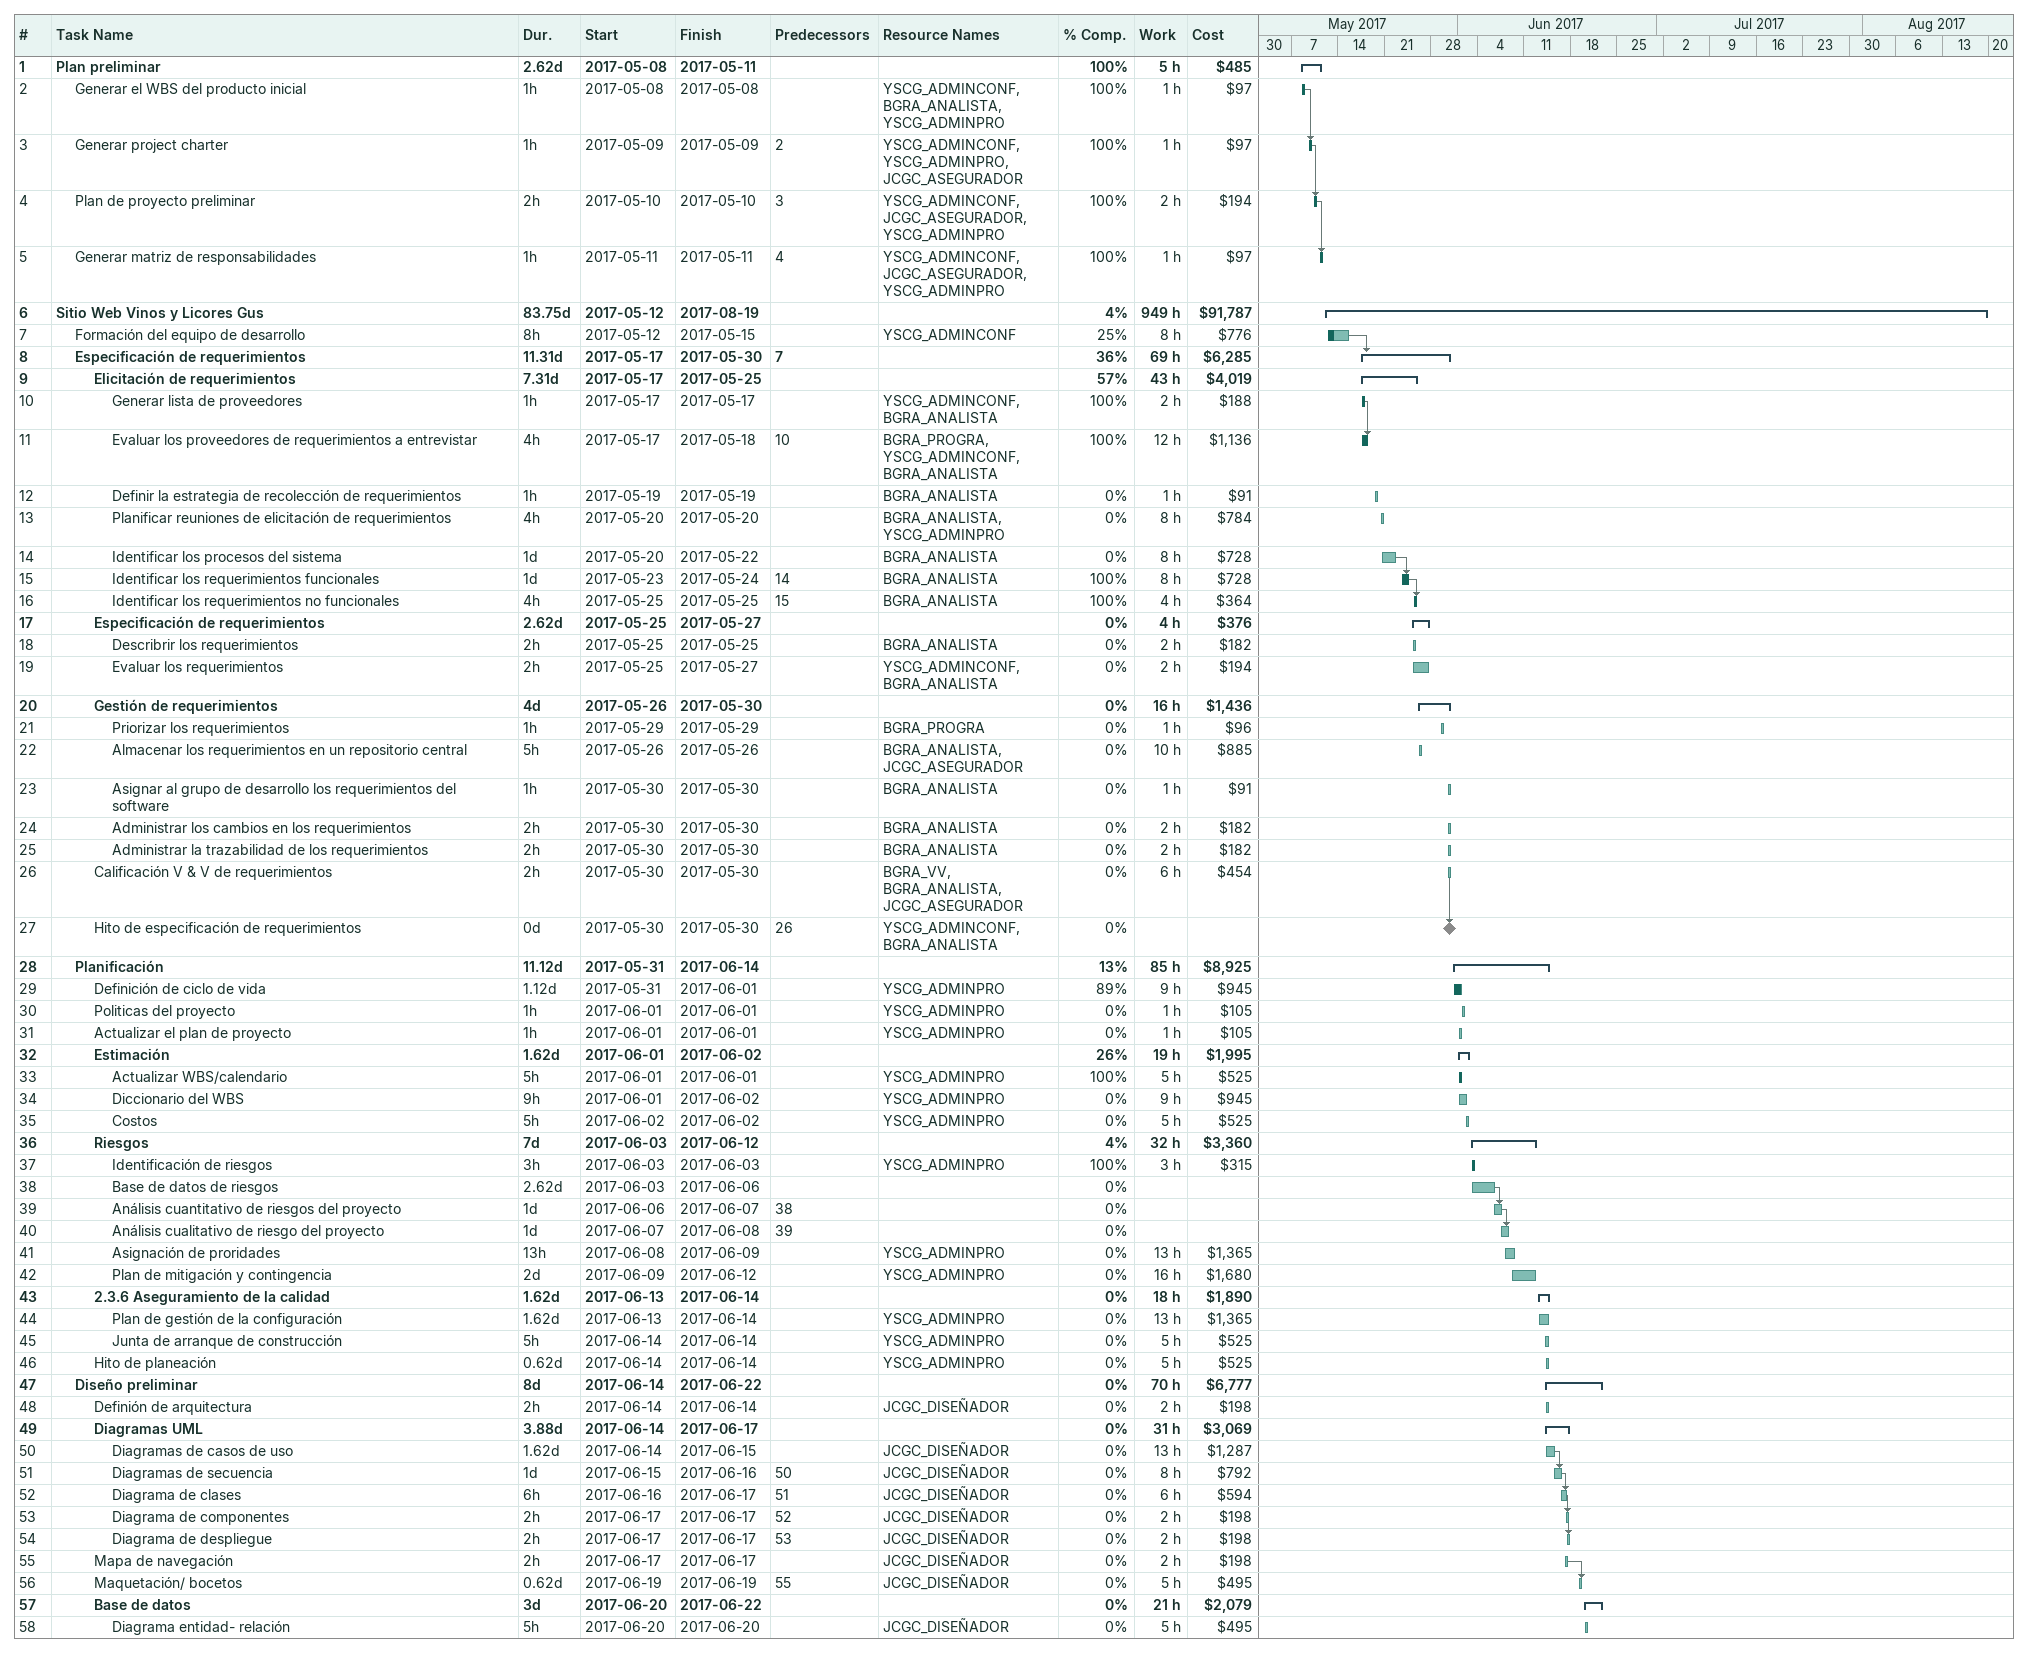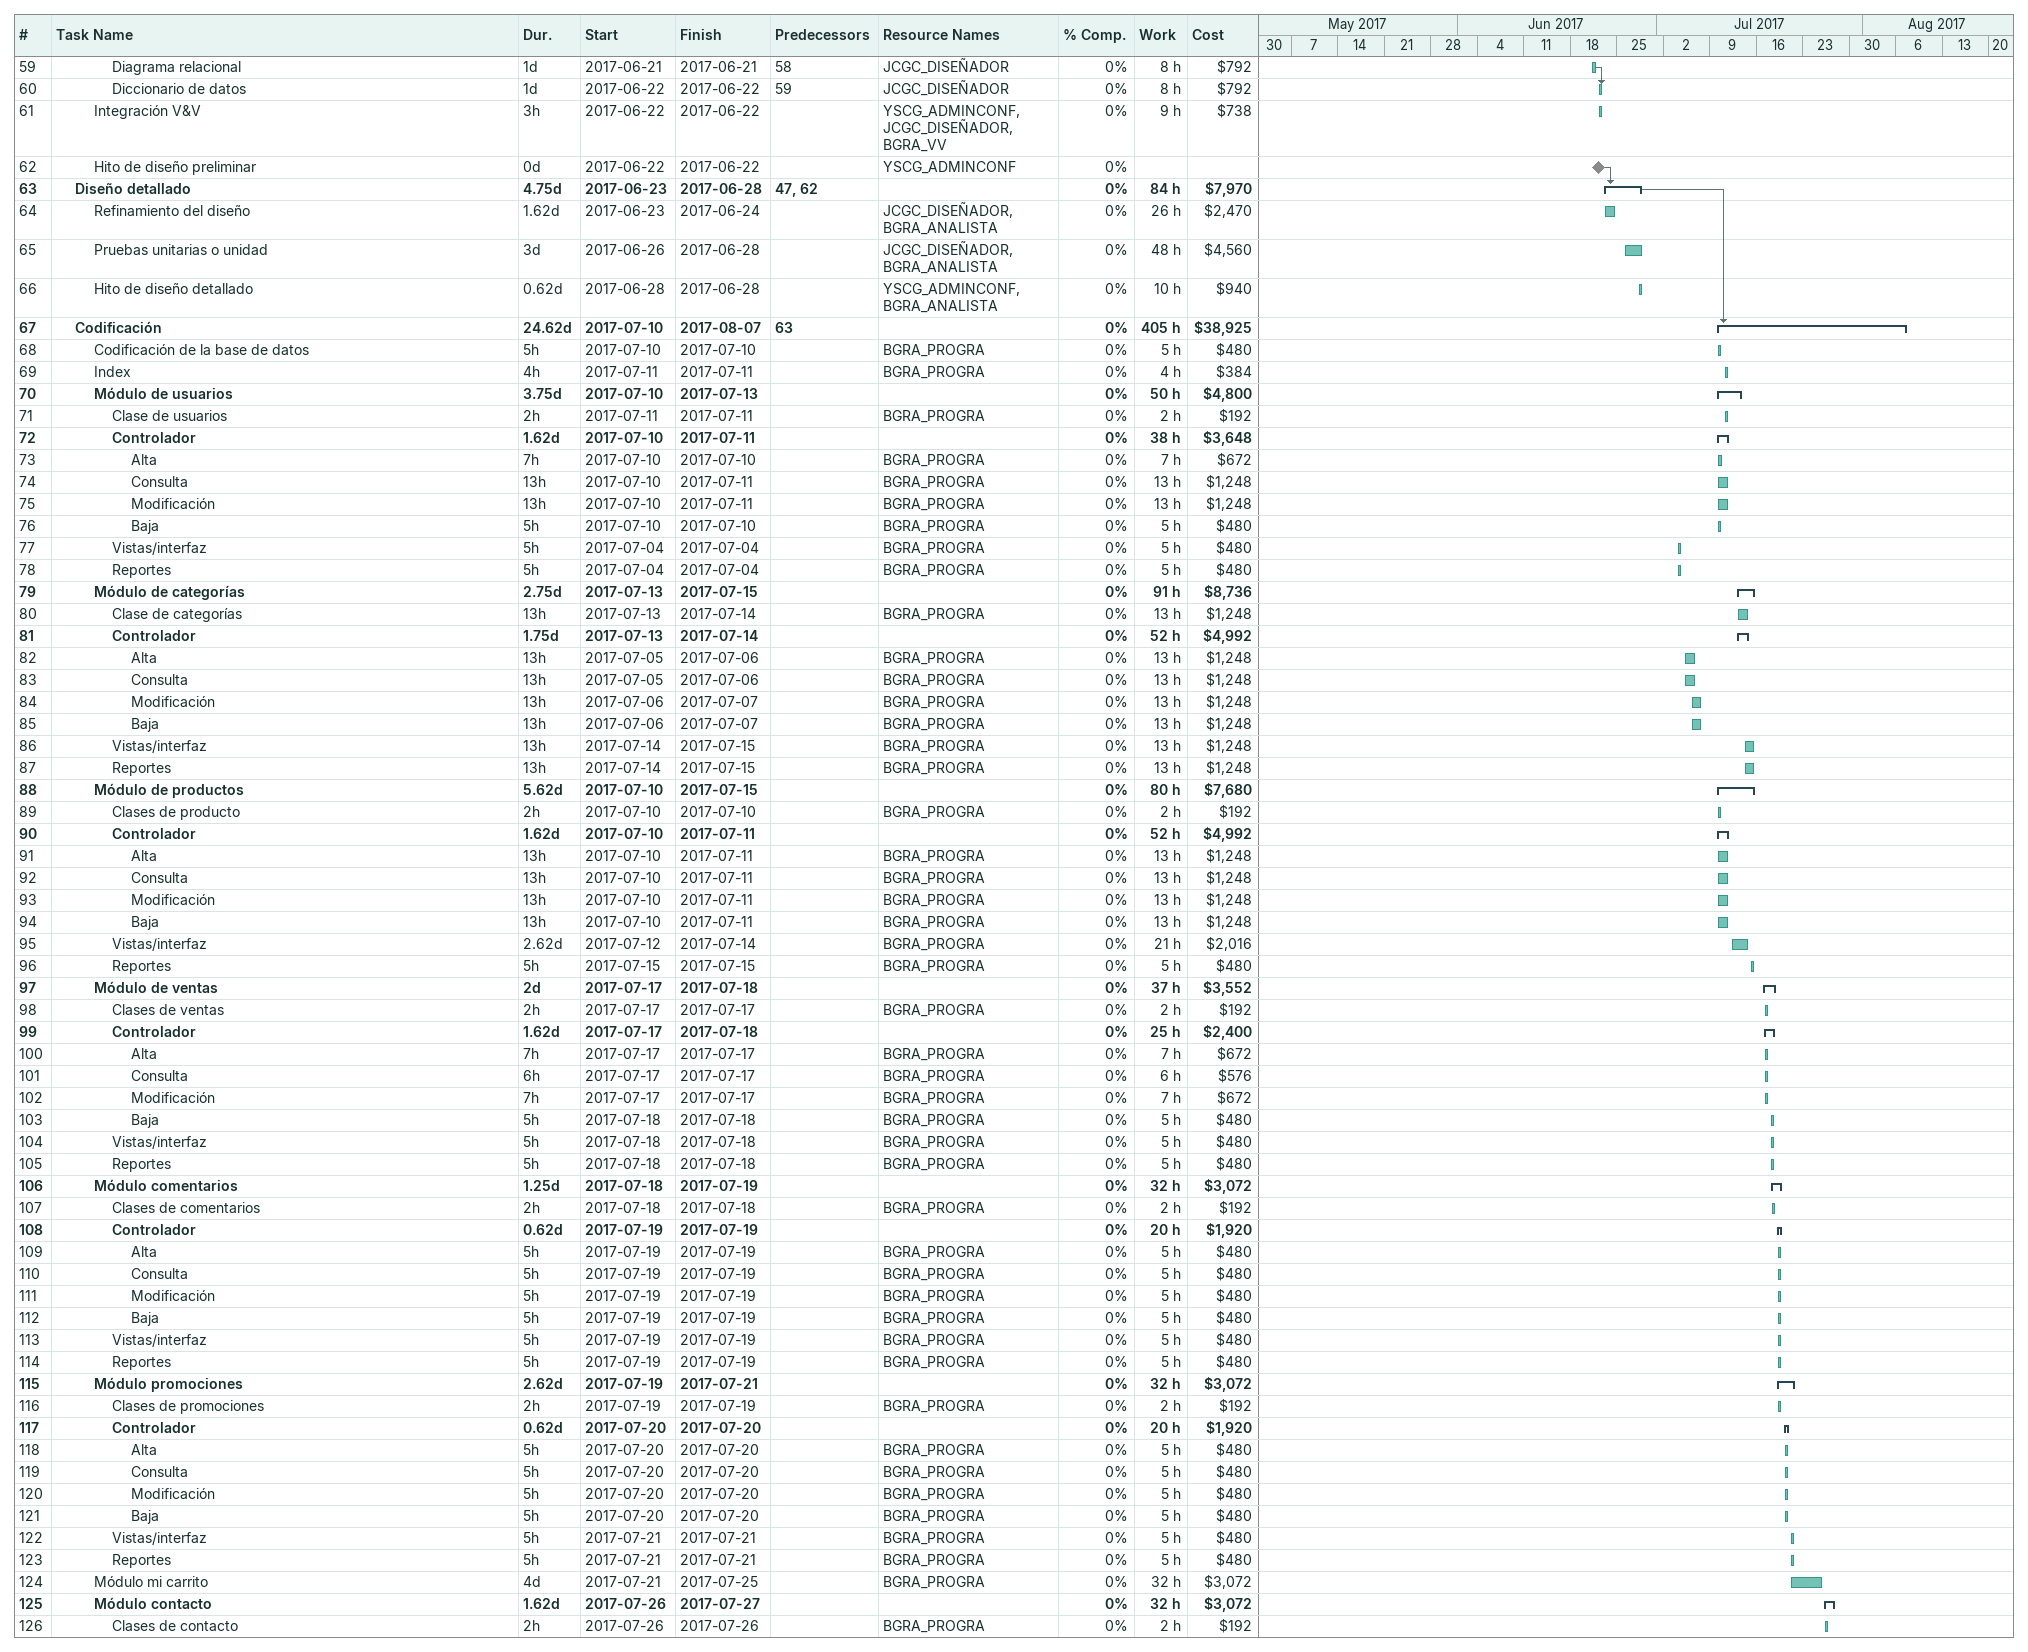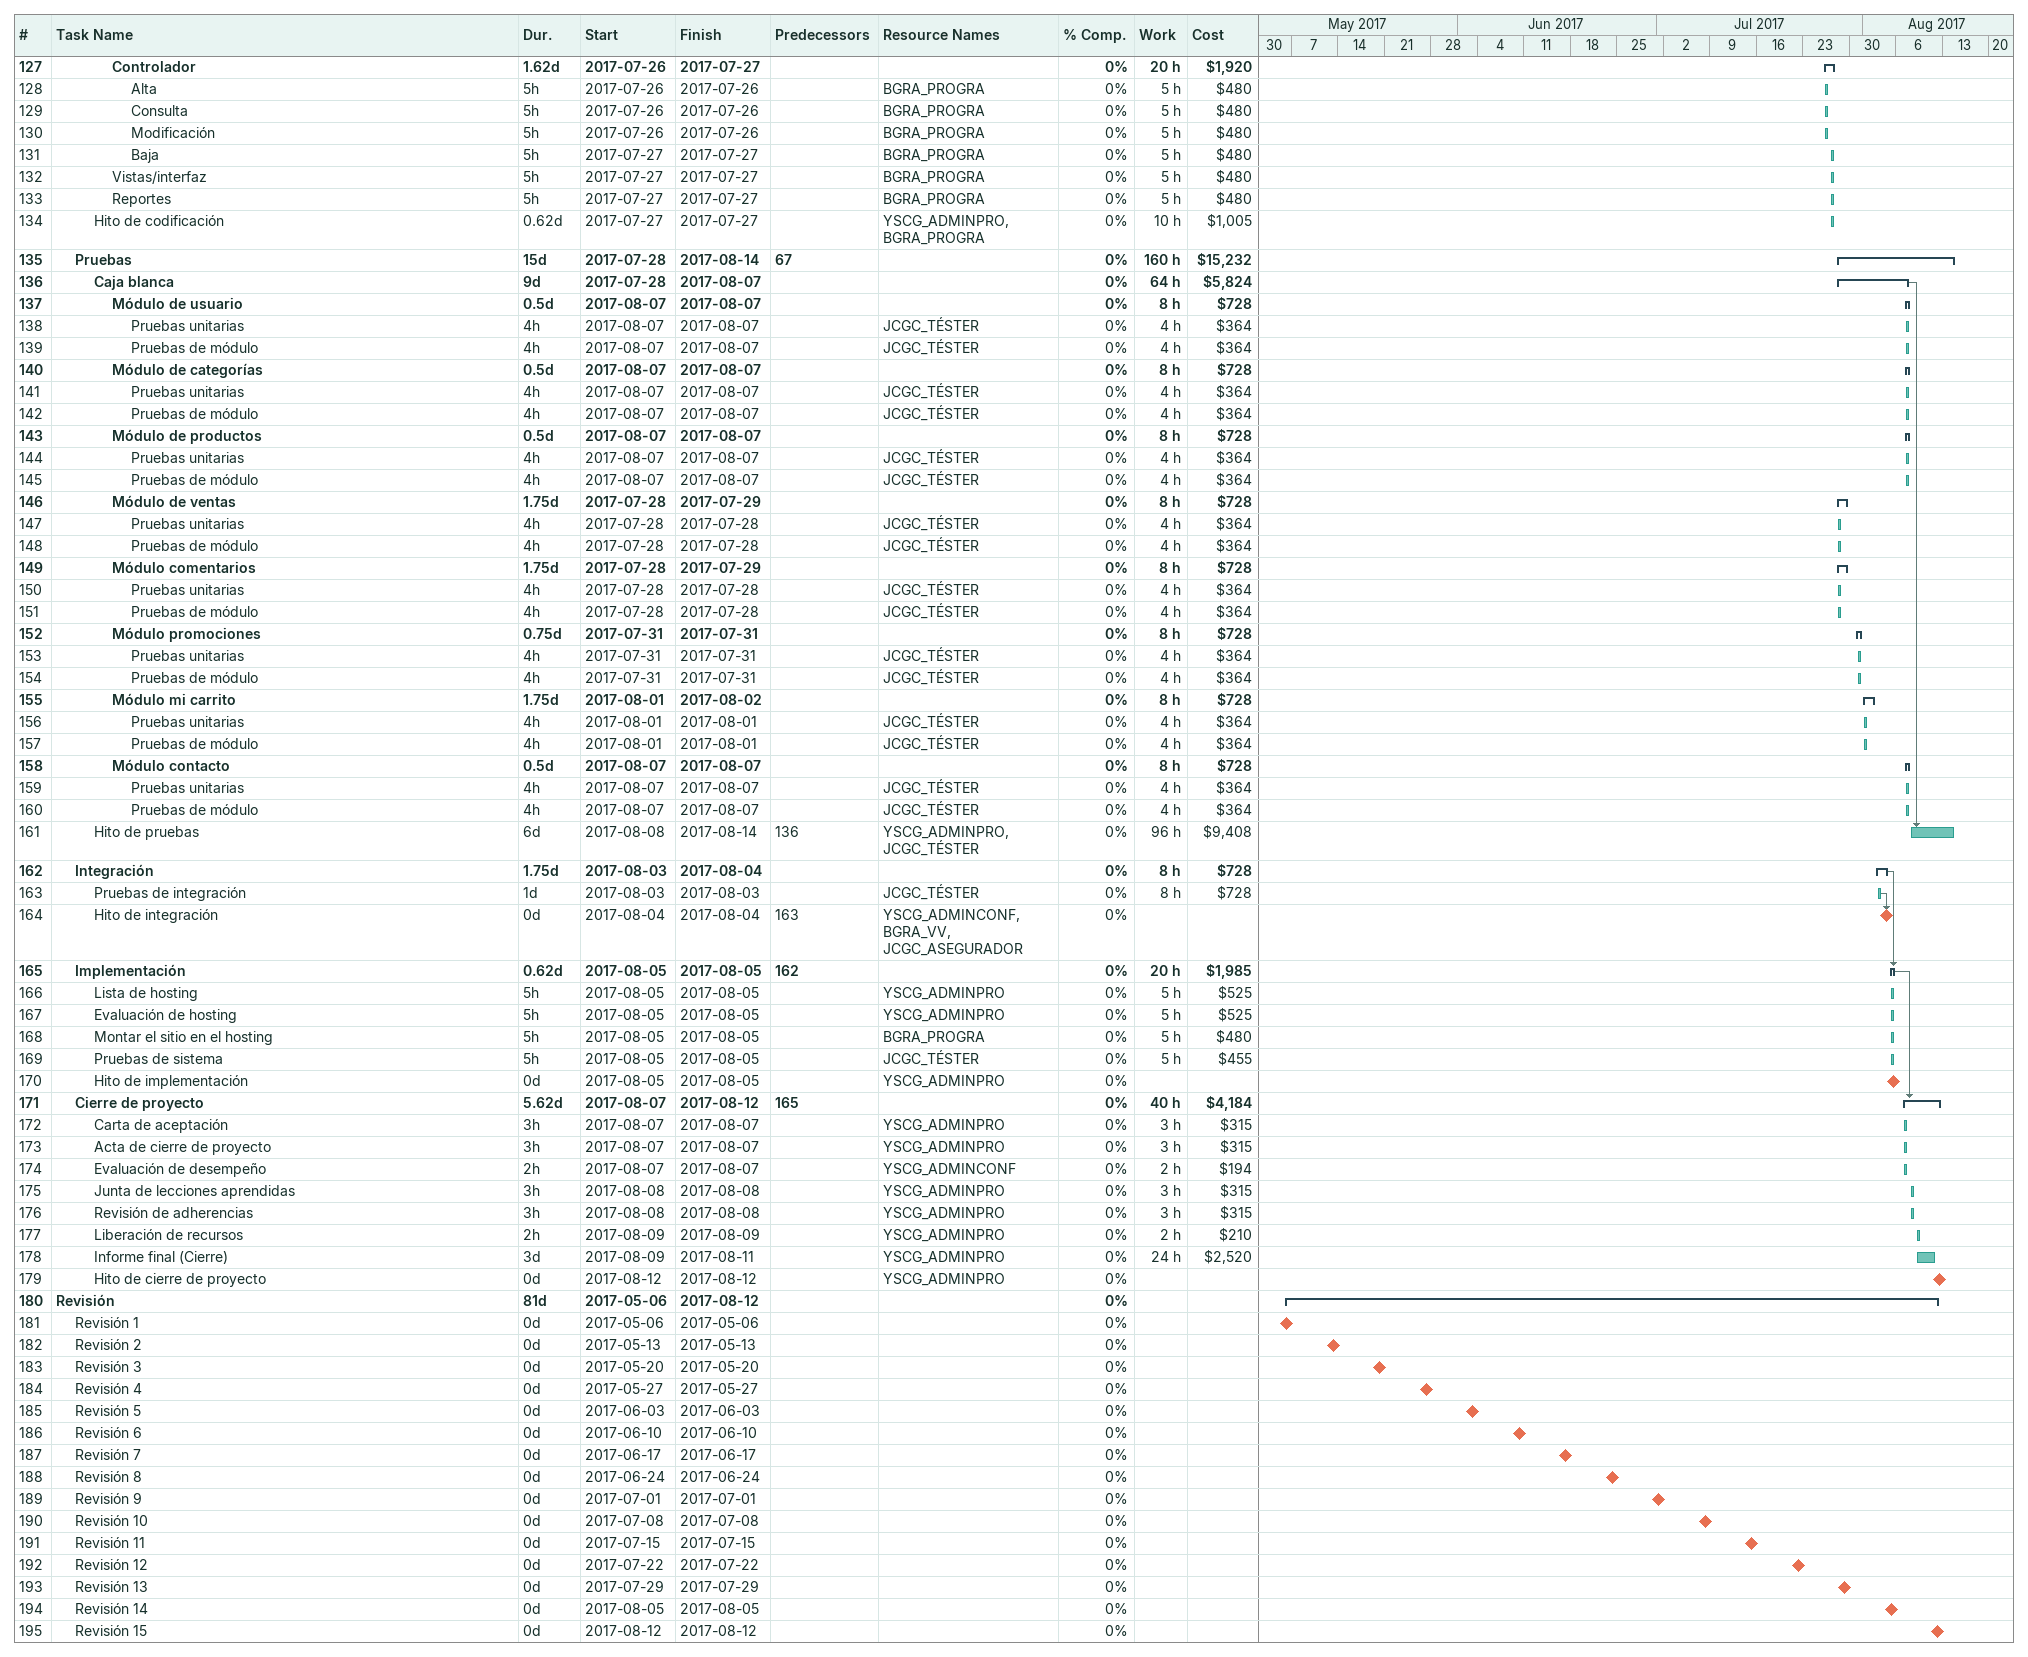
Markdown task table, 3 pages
| ID | Level | Task | Duration | Start | Finish | Predecessors | Resources | % complete | Work (h) | Cost ($) |
|---|---|---|---|---|---|---|---|---|---|---|
| 1 | 1 | **Plan preliminar** | 2.62d | 2017-05-08 | 2017-05-11 |  |  | 100 | 5 | 485 |
| 2 | 2 | Generar el WBS del producto inicial | 1h | 2017-05-08 | 2017-05-08 |  | YSCG_ADMINCONF, BGRA_ANALISTA, YSCG_ADMINPRO | 100 | 1 | 97 |
| 3 | 2 | Generar project charter | 1h | 2017-05-09 | 2017-05-09 | 2 | YSCG_ADMINCONF, YSCG_ADMINPRO, JCGC_ASEGURADOR | 100 | 1 | 97 |
| 4 | 2 | Plan de proyecto preliminar | 2h | 2017-05-10 | 2017-05-10 | 3 | YSCG_ADMINCONF, JCGC_ASEGURADOR, YSCG_ADMINPRO | 100 | 2 | 194 |
| 5 | 2 | Generar matriz de responsabilidades | 1h | 2017-05-11 | 2017-05-11 | 4 | YSCG_ADMINCONF, JCGC_ASEGURADOR, YSCG_ADMINPRO | 100 | 1 | 97 |
| 6 | 1 | **Sitio Web Vinos y Licores Gus** | 83.75d | 2017-05-12 | 2017-08-19 |  |  | 4 | 949 | 91787 |
| 7 | 2 | Formación del equipo de desarrollo | 8h | 2017-05-12 | 2017-05-15 |  | YSCG_ADMINCONF | 25 | 8 | 776 |
| 8 | 2 | **Especificación de requerimientos** | 11.31d | 2017-05-17 | 2017-05-30 | 7 |  | 36 | 69 | 6285 |
| 9 | 3 | **Elicitación de requerimientos** | 7.31d | 2017-05-17 | 2017-05-25 |  |  | 57 | 43 | 4019 |
| 10 | 4 | Generar lista de proveedores | 1h | 2017-05-17 | 2017-05-17 |  | YSCG_ADMINCONF, BGRA_ANALISTA | 100 | 2 | 188 |
| 11 | 4 | Evaluar los proveedores de requerimientos a entrevistar | 4h | 2017-05-17 | 2017-05-18 | 10 | BGRA_PROGRA, YSCG_ADMINCONF, BGRA_ANALISTA | 100 | 12 | 1136 |
| 12 | 4 | Definir la estrategia de recolección de requerimientos | 1h | 2017-05-19 | 2017-05-19 |  | BGRA_ANALISTA | 0 | 1 | 91 |
| 13 | 4 | Planificar reuniones de elicitación de requerimientos | 4h | 2017-05-20 | 2017-05-20 |  | BGRA_ANALISTA, YSCG_ADMINPRO | 0 | 8 | 784 |
| 14 | 4 | Identificar los procesos del sistema | 1d | 2017-05-20 | 2017-05-22 |  | BGRA_ANALISTA | 0 | 8 | 728 |
| 15 | 4 | Identificar los requerimientos funcionales | 1d | 2017-05-23 | 2017-05-24 | 14 | BGRA_ANALISTA | 100 | 8 | 728 |
| 16 | 4 | Identificar los requerimientos no funcionales | 4h | 2017-05-25 | 2017-05-25 | 15 | BGRA_ANALISTA | 100 | 4 | 364 |
| 17 | 3 | **Especificación de requerimientos** | 2.62d | 2017-05-25 | 2017-05-27 |  |  | 0 | 4 | 376 |
| 18 | 4 | Describrir los requerimientos | 2h | 2017-05-25 | 2017-05-25 |  | BGRA_ANALISTA | 0 | 2 | 182 |
| 19 | 4 | Evaluar los requerimientos | 2h | 2017-05-25 | 2017-05-27 |  | YSCG_ADMINCONF, BGRA_ANALISTA | 0 | 2 | 194 |
| 20 | 3 | **Gestión de requerimientos** | 4d | 2017-05-26 | 2017-05-30 |  |  | 0 | 16 | 1436 |
| 21 | 4 | Priorizar los requerimientos | 1h | 2017-05-29 | 2017-05-29 |  | BGRA_PROGRA | 0 | 1 | 96 |
| 22 | 4 | Almacenar los requerimientos en un repositorio central | 5h | 2017-05-26 | 2017-05-26 |  | BGRA_ANALISTA, JCGC_ASEGURADOR | 0 | 10 | 885 |
| 23 | 4 | Asignar al grupo de desarrollo los requerimientos del software | 1h | 2017-05-30 | 2017-05-30 |  | BGRA_ANALISTA | 0 | 1 | 91 |
| 24 | 4 | Administrar los cambios en los requerimientos | 2h | 2017-05-30 | 2017-05-30 |  | BGRA_ANALISTA | 0 | 2 | 182 |
| 25 | 4 | Administrar la trazabilidad de los requerimientos | 2h | 2017-05-30 | 2017-05-30 |  | BGRA_ANALISTA | 0 | 2 | 182 |
| 26 | 3 | Calificación V & V de requerimientos | 2h | 2017-05-30 | 2017-05-30 |  | BGRA_VV, BGRA_ANALISTA, JCGC_ASEGURADOR | 0 | 6 | 454 |
| 27 | 3 | Hito de especificación de requerimientos | 0d | 2017-05-30 | 2017-05-30 | 26 | YSCG_ADMINCONF, BGRA_ANALISTA | 0 |  |  |
| 28 | 2 | **Planificación** | 11.12d | 2017-05-31 | 2017-06-14 |  |  | 13 | 85 | 8925 |
| 29 | 3 | Definición de ciclo de vida | 1.12d | 2017-05-31 | 2017-06-01 |  | YSCG_ADMINPRO | 89 | 9 | 945 |
| 30 | 3 | Politicas del proyecto | 1h | 2017-06-01 | 2017-06-01 |  | YSCG_ADMINPRO | 0 | 1 | 105 |
| 31 | 3 | Actualizar el plan de proyecto | 1h | 2017-06-01 | 2017-06-01 |  | YSCG_ADMINPRO | 0 | 1 | 105 |
| 32 | 3 | **Estimación** | 1.62d | 2017-06-01 | 2017-06-02 |  |  | 26 | 19 | 1995 |
| 33 | 4 | Actualizar WBS/calendario | 5h | 2017-06-01 | 2017-06-01 |  | YSCG_ADMINPRO | 100 | 5 | 525 |
| 34 | 4 | Diccionario del WBS | 9h | 2017-06-01 | 2017-06-02 |  | YSCG_ADMINPRO | 0 | 9 | 945 |
| 35 | 4 | Costos | 5h | 2017-06-02 | 2017-06-02 |  | YSCG_ADMINPRO | 0 | 5 | 525 |
| 36 | 3 | **Riesgos** | 7d | 2017-06-03 | 2017-06-12 |  |  | 4 | 32 | 3360 |
| 37 | 4 | Identificación de riesgos | 3h | 2017-06-03 | 2017-06-03 |  | YSCG_ADMINPRO | 100 | 3 | 315 |
| 38 | 4 | Base de datos de riesgos | 2.62d | 2017-06-03 | 2017-06-06 |  |  | 0 |  |  |
| 39 | 4 | Análisis cuantitativo de riesgos del proyecto | 1d | 2017-06-06 | 2017-06-07 | 38 |  | 0 |  |  |
| 40 | 4 | Análisis cualitativo de riesgo del proyecto | 1d | 2017-06-07 | 2017-06-08 | 39 |  | 0 |  |  |
| 41 | 4 | Asignación de proridades | 13h | 2017-06-08 | 2017-06-09 |  | YSCG_ADMINPRO | 0 | 13 | 1365 |
| 42 | 4 | Plan de mitigación y contingencia | 2d | 2017-06-09 | 2017-06-12 |  | YSCG_ADMINPRO | 0 | 16 | 1680 |
| 43 | 3 | **2.3.6 Aseguramiento de la calidad** | 1.62d | 2017-06-13 | 2017-06-14 |  |  | 0 | 18 | 1890 |
| 44 | 4 | Plan de gestión de la configuración | 1.62d | 2017-06-13 | 2017-06-14 |  | YSCG_ADMINPRO | 0 | 13 | 1365 |
| 45 | 4 | Junta de arranque de construcción | 5h | 2017-06-14 | 2017-06-14 |  | YSCG_ADMINPRO | 0 | 5 | 525 |
| 46 | 3 | Hito de planeación | 0.62d | 2017-06-14 | 2017-06-14 |  | YSCG_ADMINPRO | 0 | 5 | 525 |
| 47 | 2 | **Diseño preliminar** | 8d | 2017-06-14 | 2017-06-22 |  |  | 0 | 70 | 6777 |
| 48 | 3 | Definión de arquitectura | 2h | 2017-06-14 | 2017-06-14 |  | JCGC_DISEÑADOR | 0 | 2 | 198 |
| 49 | 3 | **Diagramas UML** | 3.88d | 2017-06-14 | 2017-06-17 |  |  | 0 | 31 | 3069 |
| 50 | 4 | Diagramas de casos de uso | 1.62d | 2017-06-14 | 2017-06-15 |  | JCGC_DISEÑADOR | 0 | 13 | 1287 |
| 51 | 4 | Diagramas de secuencia | 1d | 2017-06-15 | 2017-06-16 | 50 | JCGC_DISEÑADOR | 0 | 8 | 792 |
| 52 | 4 | Diagrama de clases | 6h | 2017-06-16 | 2017-06-17 | 51 | JCGC_DISEÑADOR | 0 | 6 | 594 |
| 53 | 4 | Diagrama de componentes | 2h | 2017-06-17 | 2017-06-17 | 52 | JCGC_DISEÑADOR | 0 | 2 | 198 |
| 54 | 4 | Diagrama de despliegue | 2h | 2017-06-17 | 2017-06-17 | 53 | JCGC_DISEÑADOR | 0 | 2 | 198 |
| 55 | 3 | Mapa de navegación | 2h | 2017-06-17 | 2017-06-17 |  | JCGC_DISEÑADOR | 0 | 2 | 198 |
| 56 | 3 | Maquetación/ bocetos | 0.62d | 2017-06-19 | 2017-06-19 | 55 | JCGC_DISEÑADOR | 0 | 5 | 495 |
| 57 | 3 | **Base de datos** | 3d | 2017-06-20 | 2017-06-22 |  |  | 0 | 21 | 2079 |
| 58 | 4 | Diagrama entidad- relación | 5h | 2017-06-20 | 2017-06-20 |  | JCGC_DISEÑADOR | 0 | 5 | 495 |
| 59 | 4 | Diagrama relacional | 1d | 2017-06-21 | 2017-06-21 | 58 | JCGC_DISEÑADOR | 0 | 8 | 792 |
| 60 | 4 | Diccionario de datos | 1d | 2017-06-22 | 2017-06-22 | 59 | JCGC_DISEÑADOR | 0 | 8 | 792 |
| 61 | 3 | Integración V&V | 3h | 2017-06-22 | 2017-06-22 |  | YSCG_ADMINCONF, JCGC_DISEÑADOR, BGRA_VV | 0 | 9 | 738 |
| 62 | 3 | Hito de diseño preliminar | 0d | 2017-06-22 | 2017-06-22 |  | YSCG_ADMINCONF | 0 |  |  |
| 63 | 2 | **Diseño detallado** | 4.75d | 2017-06-23 | 2017-06-28 | 47, 62 |  | 0 | 84 | 7970 |
| 64 | 3 | Refinamiento del diseño | 1.62d | 2017-06-23 | 2017-06-24 |  | JCGC_DISEÑADOR, BGRA_ANALISTA | 0 | 26 | 2470 |
| 65 | 3 | Pruebas unitarias o unidad | 3d | 2017-06-26 | 2017-06-28 |  | JCGC_DISEÑADOR, BGRA_ANALISTA | 0 | 48 | 4560 |
| 66 | 3 | Hito de diseño detallado | 0.62d | 2017-06-28 | 2017-06-28 |  | YSCG_ADMINCONF, BGRA_ANALISTA | 0 | 10 | 940 |
| 67 | 2 | **Codificación** | 24.62d | 2017-07-10 | 2017-08-07 | 63 |  | 0 | 405 | 38925 |
| 68 | 3 | Codificación de la base de datos | 5h | 2017-07-10 | 2017-07-10 |  | BGRA_PROGRA | 0 | 5 | 480 |
| 69 | 3 | Index | 4h | 2017-07-11 | 2017-07-11 |  | BGRA_PROGRA | 0 | 4 | 384 |
| 70 | 3 | **Módulo de usuarios** | 3.75d | 2017-07-10 | 2017-07-13 |  |  | 0 | 50 | 4800 |
| 71 | 4 | Clase de usuarios | 2h | 2017-07-11 | 2017-07-11 |  | BGRA_PROGRA | 0 | 2 | 192 |
| 72 | 4 | **Controlador** | 1.62d | 2017-07-10 | 2017-07-11 |  |  | 0 | 38 | 3648 |
| 73 | 5 | Alta | 7h | 2017-07-10 | 2017-07-10 |  | BGRA_PROGRA | 0 | 7 | 672 |
| 74 | 5 | Consulta | 13h | 2017-07-10 | 2017-07-11 |  | BGRA_PROGRA | 0 | 13 | 1248 |
| 75 | 5 | Modificación | 13h | 2017-07-10 | 2017-07-11 |  | BGRA_PROGRA | 0 | 13 | 1248 |
| 76 | 5 | Baja | 5h | 2017-07-10 | 2017-07-10 |  | BGRA_PROGRA | 0 | 5 | 480 |
| 77 | 4 | Vistas/interfaz | 5h | 2017-07-04 | 2017-07-04 |  | BGRA_PROGRA | 0 | 5 | 480 |
| 78 | 4 | Reportes | 5h | 2017-07-04 | 2017-07-04 |  | BGRA_PROGRA | 0 | 5 | 480 |
| 79 | 3 | **Módulo de categorías** | 2.75d | 2017-07-13 | 2017-07-15 |  |  | 0 | 91 | 8736 |
| 80 | 4 | Clase de categorías | 13h | 2017-07-13 | 2017-07-14 |  | BGRA_PROGRA | 0 | 13 | 1248 |
| 81 | 4 | **Controlador** | 1.75d | 2017-07-13 | 2017-07-14 |  |  | 0 | 52 | 4992 |
| 82 | 5 | Alta | 13h | 2017-07-05 | 2017-07-06 |  | BGRA_PROGRA | 0 | 13 | 1248 |
| 83 | 5 | Consulta | 13h | 2017-07-05 | 2017-07-06 |  | BGRA_PROGRA | 0 | 13 | 1248 |
| 84 | 5 | Modificación | 13h | 2017-07-06 | 2017-07-07 |  | BGRA_PROGRA | 0 | 13 | 1248 |
| 85 | 5 | Baja | 13h | 2017-07-06 | 2017-07-07 |  | BGRA_PROGRA | 0 | 13 | 1248 |
| 86 | 4 | Vistas/interfaz | 13h | 2017-07-14 | 2017-07-15 |  | BGRA_PROGRA | 0 | 13 | 1248 |
| 87 | 4 | Reportes | 13h | 2017-07-14 | 2017-07-15 |  | BGRA_PROGRA | 0 | 13 | 1248 |
| 88 | 3 | **Módulo de productos** | 5.62d | 2017-07-10 | 2017-07-15 |  |  | 0 | 80 | 7680 |
| 89 | 4 | Clases de producto | 2h | 2017-07-10 | 2017-07-10 |  | BGRA_PROGRA | 0 | 2 | 192 |
| 90 | 4 | **Controlador** | 1.62d | 2017-07-10 | 2017-07-11 |  |  | 0 | 52 | 4992 |
| 91 | 5 | Alta | 13h | 2017-07-10 | 2017-07-11 |  | BGRA_PROGRA | 0 | 13 | 1248 |
| 92 | 5 | Consulta | 13h | 2017-07-10 | 2017-07-11 |  | BGRA_PROGRA | 0 | 13 | 1248 |
| 93 | 5 | Modificación | 13h | 2017-07-10 | 2017-07-11 |  | BGRA_PROGRA | 0 | 13 | 1248 |
| 94 | 5 | Baja | 13h | 2017-07-10 | 2017-07-11 |  | BGRA_PROGRA | 0 | 13 | 1248 |
| 95 | 4 | Vistas/interfaz | 2.62d | 2017-07-12 | 2017-07-14 |  | BGRA_PROGRA | 0 | 21 | 2016 |
| 96 | 4 | Reportes | 5h | 2017-07-15 | 2017-07-15 |  | BGRA_PROGRA | 0 | 5 | 480 |
| 97 | 3 | **Módulo de ventas** | 2d | 2017-07-17 | 2017-07-18 |  |  | 0 | 37 | 3552 |
| 98 | 4 | Clases de ventas | 2h | 2017-07-17 | 2017-07-17 |  | BGRA_PROGRA | 0 | 2 | 192 |
| 99 | 4 | **Controlador** | 1.62d | 2017-07-17 | 2017-07-18 |  |  | 0 | 25 | 2400 |
| 100 | 5 | Alta | 7h | 2017-07-17 | 2017-07-17 |  | BGRA_PROGRA | 0 | 7 | 672 |
| 101 | 5 | Consulta | 6h | 2017-07-17 | 2017-07-17 |  | BGRA_PROGRA | 0 | 6 | 576 |
| 102 | 5 | Modificación | 7h | 2017-07-17 | 2017-07-17 |  | BGRA_PROGRA | 0 | 7 | 672 |
| 103 | 5 | Baja | 5h | 2017-07-18 | 2017-07-18 |  | BGRA_PROGRA | 0 | 5 | 480 |
| 104 | 4 | Vistas/interfaz | 5h | 2017-07-18 | 2017-07-18 |  | BGRA_PROGRA | 0 | 5 | 480 |
| 105 | 4 | Reportes | 5h | 2017-07-18 | 2017-07-18 |  | BGRA_PROGRA | 0 | 5 | 480 |
| 106 | 3 | **Módulo comentarios** | 1.25d | 2017-07-18 | 2017-07-19 |  |  | 0 | 32 | 3072 |
| 107 | 4 | Clases de comentarios | 2h | 2017-07-18 | 2017-07-18 |  | BGRA_PROGRA | 0 | 2 | 192 |
| 108 | 4 | **Controlador** | 0.62d | 2017-07-19 | 2017-07-19 |  |  | 0 | 20 | 1920 |
| 109 | 5 | Alta | 5h | 2017-07-19 | 2017-07-19 |  | BGRA_PROGRA | 0 | 5 | 480 |
| 110 | 5 | Consulta | 5h | 2017-07-19 | 2017-07-19 |  | BGRA_PROGRA | 0 | 5 | 480 |
| 111 | 5 | Modificación | 5h | 2017-07-19 | 2017-07-19 |  | BGRA_PROGRA | 0 | 5 | 480 |
| 112 | 5 | Baja | 5h | 2017-07-19 | 2017-07-19 |  | BGRA_PROGRA | 0 | 5 | 480 |
| 113 | 4 | Vistas/interfaz | 5h | 2017-07-19 | 2017-07-19 |  | BGRA_PROGRA | 0 | 5 | 480 |
| 114 | 4 | Reportes | 5h | 2017-07-19 | 2017-07-19 |  | BGRA_PROGRA | 0 | 5 | 480 |
| 115 | 3 | **Módulo promociones** | 2.62d | 2017-07-19 | 2017-07-21 |  |  | 0 | 32 | 3072 |
| 116 | 4 | Clases de promociones | 2h | 2017-07-19 | 2017-07-19 |  | BGRA_PROGRA | 0 | 2 | 192 |
| 117 | 4 | **Controlador** | 0.62d | 2017-07-20 | 2017-07-20 |  |  | 0 | 20 | 1920 |
| 118 | 5 | Alta | 5h | 2017-07-20 | 2017-07-20 |  | BGRA_PROGRA | 0 | 5 | 480 |
| 119 | 5 | Consulta | 5h | 2017-07-20 | 2017-07-20 |  | BGRA_PROGRA | 0 | 5 | 480 |
| 120 | 5 | Modificación | 5h | 2017-07-20 | 2017-07-20 |  | BGRA_PROGRA | 0 | 5 | 480 |
| 121 | 5 | Baja | 5h | 2017-07-20 | 2017-07-20 |  | BGRA_PROGRA | 0 | 5 | 480 |
| 122 | 4 | Vistas/interfaz | 5h | 2017-07-21 | 2017-07-21 |  | BGRA_PROGRA | 0 | 5 | 480 |
| 123 | 4 | Reportes | 5h | 2017-07-21 | 2017-07-21 |  | BGRA_PROGRA | 0 | 5 | 480 |
| 124 | 3 | Módulo mi carrito | 4d | 2017-07-21 | 2017-07-25 |  | BGRA_PROGRA | 0 | 32 | 3072 |
| 125 | 3 | **Módulo contacto** | 1.62d | 2017-07-26 | 2017-07-27 |  |  | 0 | 32 | 3072 |
| 126 | 4 | Clases de contacto | 2h | 2017-07-26 | 2017-07-26 |  | BGRA_PROGRA | 0 | 2 | 192 |
| 127 | 4 | **Controlador** | 1.62d | 2017-07-26 | 2017-07-27 |  |  | 0 | 20 | 1920 |
| 128 | 5 | Alta | 5h | 2017-07-26 | 2017-07-26 |  | BGRA_PROGRA | 0 | 5 | 480 |
| 129 | 5 | Consulta | 5h | 2017-07-26 | 2017-07-26 |  | BGRA_PROGRA | 0 | 5 | 480 |
| 130 | 5 | Modificación | 5h | 2017-07-26 | 2017-07-26 |  | BGRA_PROGRA | 0 | 5 | 480 |
| 131 | 5 | Baja | 5h | 2017-07-27 | 2017-07-27 |  | BGRA_PROGRA | 0 | 5 | 480 |
| 132 | 4 | Vistas/interfaz | 5h | 2017-07-27 | 2017-07-27 |  | BGRA_PROGRA | 0 | 5 | 480 |
| 133 | 4 | Reportes | 5h | 2017-07-27 | 2017-07-27 |  | BGRA_PROGRA | 0 | 5 | 480 |
| 134 | 3 | Hito de codificación | 0.62d | 2017-07-27 | 2017-07-27 |  | YSCG_ADMINPRO, BGRA_PROGRA | 0 | 10 | 1005 |
| 135 | 2 | **Pruebas** | 15d | 2017-07-28 | 2017-08-14 | 67 |  | 0 | 160 | 15232 |
| 136 | 3 | **Caja blanca** | 9d | 2017-07-28 | 2017-08-07 |  |  | 0 | 64 | 5824 |
| 137 | 4 | **Módulo de usuario** | 0.5d | 2017-08-07 | 2017-08-07 |  |  | 0 | 8 | 728 |
| 138 | 5 | Pruebas unitarias | 4h | 2017-08-07 | 2017-08-07 |  | JCGC_TÉSTER | 0 | 4 | 364 |
| 139 | 5 | Pruebas de módulo | 4h | 2017-08-07 | 2017-08-07 |  | JCGC_TÉSTER | 0 | 4 | 364 |
| 140 | 4 | **Módulo de categorías** | 0.5d | 2017-08-07 | 2017-08-07 |  |  | 0 | 8 | 728 |
| 141 | 5 | Pruebas unitarias | 4h | 2017-08-07 | 2017-08-07 |  | JCGC_TÉSTER | 0 | 4 | 364 |
| 142 | 5 | Pruebas de módulo | 4h | 2017-08-07 | 2017-08-07 |  | JCGC_TÉSTER | 0 | 4 | 364 |
| 143 | 4 | **Módulo de productos** | 0.5d | 2017-08-07 | 2017-08-07 |  |  | 0 | 8 | 728 |
| 144 | 5 | Pruebas unitarias | 4h | 2017-08-07 | 2017-08-07 |  | JCGC_TÉSTER | 0 | 4 | 364 |
| 145 | 5 | Pruebas de módulo | 4h | 2017-08-07 | 2017-08-07 |  | JCGC_TÉSTER | 0 | 4 | 364 |
| 146 | 4 | **Módulo de ventas** | 1.75d | 2017-07-28 | 2017-07-29 |  |  | 0 | 8 | 728 |
| 147 | 5 | Pruebas unitarias | 4h | 2017-07-28 | 2017-07-28 |  | JCGC_TÉSTER | 0 | 4 | 364 |
| 148 | 5 | Pruebas de módulo | 4h | 2017-07-28 | 2017-07-28 |  | JCGC_TÉSTER | 0 | 4 | 364 |
| 149 | 4 | **Módulo comentarios** | 1.75d | 2017-07-28 | 2017-07-29 |  |  | 0 | 8 | 728 |
| 150 | 5 | Pruebas unitarias | 4h | 2017-07-28 | 2017-07-28 |  | JCGC_TÉSTER | 0 | 4 | 364 |
| 151 | 5 | Pruebas de módulo | 4h | 2017-07-28 | 2017-07-28 |  | JCGC_TÉSTER | 0 | 4 | 364 |
| 152 | 4 | **Módulo promociones** | 0.75d | 2017-07-31 | 2017-07-31 |  |  | 0 | 8 | 728 |
| 153 | 5 | Pruebas unitarias | 4h | 2017-07-31 | 2017-07-31 |  | JCGC_TÉSTER | 0 | 4 | 364 |
| 154 | 5 | Pruebas de módulo | 4h | 2017-07-31 | 2017-07-31 |  | JCGC_TÉSTER | 0 | 4 | 364 |
| 155 | 4 | **Módulo mi carrito** | 1.75d | 2017-08-01 | 2017-08-02 |  |  | 0 | 8 | 728 |
| 156 | 5 | Pruebas unitarias | 4h | 2017-08-01 | 2017-08-01 |  | JCGC_TÉSTER | 0 | 4 | 364 |
| 157 | 5 | Pruebas de módulo | 4h | 2017-08-01 | 2017-08-01 |  | JCGC_TÉSTER | 0 | 4 | 364 |
| 158 | 4 | **Módulo contacto** | 0.5d | 2017-08-07 | 2017-08-07 |  |  | 0 | 8 | 728 |
| 159 | 5 | Pruebas unitarias | 4h | 2017-08-07 | 2017-08-07 |  | JCGC_TÉSTER | 0 | 4 | 364 |
| 160 | 5 | Pruebas de módulo | 4h | 2017-08-07 | 2017-08-07 |  | JCGC_TÉSTER | 0 | 4 | 364 |
| 161 | 3 | Hito de pruebas | 6d | 2017-08-08 | 2017-08-14 | 136 | YSCG_ADMINPRO, JCGC_TÉSTER | 0 | 96 | 9408 |
| 162 | 2 | **Integración** | 1.75d | 2017-08-03 | 2017-08-04 |  |  | 0 | 8 | 728 |
| 163 | 3 | Pruebas de integración | 1d | 2017-08-03 | 2017-08-03 |  | JCGC_TÉSTER | 0 | 8 | 728 |
| 164 | 3 | Hito de integración | 0d | 2017-08-04 | 2017-08-04 | 163 | YSCG_ADMINCONF, BGRA_VV, JCGC_ASEGURADOR | 0 |  |  |
| 165 | 2 | **Implementación** | 0.62d | 2017-08-05 | 2017-08-05 | 162 |  | 0 | 20 | 1985 |
| 166 | 3 | Lista de hosting | 5h | 2017-08-05 | 2017-08-05 |  | YSCG_ADMINPRO | 0 | 5 | 525 |
| 167 | 3 | Evaluación de hosting | 5h | 2017-08-05 | 2017-08-05 |  | YSCG_ADMINPRO | 0 | 5 | 525 |
| 168 | 3 | Montar el sitio en el hosting | 5h | 2017-08-05 | 2017-08-05 |  | BGRA_PROGRA | 0 | 5 | 480 |
| 169 | 3 | Pruebas de sistema | 5h | 2017-08-05 | 2017-08-05 |  | JCGC_TÉSTER | 0 | 5 | 455 |
| 170 | 3 | Hito de implementación | 0d | 2017-08-05 | 2017-08-05 |  | YSCG_ADMINPRO | 0 |  |  |
| 171 | 2 | **Cierre de proyecto** | 5.62d | 2017-08-07 | 2017-08-12 | 165 |  | 0 | 40 | 4184 |
| 172 | 3 | Carta de aceptación | 3h | 2017-08-07 | 2017-08-07 |  | YSCG_ADMINPRO | 0 | 3 | 315 |
| 173 | 3 | Acta de cierre de proyecto | 3h | 2017-08-07 | 2017-08-07 |  | YSCG_ADMINPRO | 0 | 3 | 315 |
| 174 | 3 | Evaluación de desempeño | 2h | 2017-08-07 | 2017-08-07 |  | YSCG_ADMINCONF | 0 | 2 | 194 |
| 175 | 3 | Junta de lecciones aprendidas | 3h | 2017-08-08 | 2017-08-08 |  | YSCG_ADMINPRO | 0 | 3 | 315 |
| 176 | 3 | Revisión de adherencias | 3h | 2017-08-08 | 2017-08-08 |  | YSCG_ADMINPRO | 0 | 3 | 315 |
| 177 | 3 | Liberación de recursos | 2h | 2017-08-09 | 2017-08-09 |  | YSCG_ADMINPRO | 0 | 2 | 210 |
| 178 | 3 | Informe final (Cierre) | 3d | 2017-08-09 | 2017-08-11 |  | YSCG_ADMINPRO | 0 | 24 | 2520 |
| 179 | 3 | Hito de cierre de proyecto | 0d | 2017-08-12 | 2017-08-12 |  | YSCG_ADMINPRO | 0 |  |  |
| 180 | 1 | **Revisión** | 81d | 2017-05-06 | 2017-08-12 |  |  | 0 |  |  |
| 181 | 2 | Revisión 1 | 0d | 2017-05-06 | 2017-05-06 |  |  | 0 |  |  |
| 182 | 2 | Revisión 2 | 0d | 2017-05-13 | 2017-05-13 |  |  | 0 |  |  |
| 183 | 2 | Revisión 3 | 0d | 2017-05-20 | 2017-05-20 |  |  | 0 |  |  |
| 184 | 2 | Revisión 4 | 0d | 2017-05-27 | 2017-05-27 |  |  | 0 |  |  |
| 185 | 2 | Revisión 5 | 0d | 2017-06-03 | 2017-06-03 |  |  | 0 |  |  |
| 186 | 2 | Revisión 6 | 0d | 2017-06-10 | 2017-06-10 |  |  | 0 |  |  |
| 187 | 2 | Revisión 7 | 0d | 2017-06-17 | 2017-06-17 |  |  | 0 |  |  |
| 188 | 2 | Revisión 8 | 0d | 2017-06-24 | 2017-06-24 |  |  | 0 |  |  |
| 189 | 2 | Revisión 9 | 0d | 2017-07-01 | 2017-07-01 |  |  | 0 |  |  |
| 190 | 2 | Revisión 10 | 0d | 2017-07-08 | 2017-07-08 |  |  | 0 |  |  |
| 191 | 2 | Revisión 11 | 0d | 2017-07-15 | 2017-07-15 |  |  | 0 |  |  |
| 192 | 2 | Revisión 12 | 0d | 2017-07-22 | 2017-07-22 |  |  | 0 |  |  |
| 193 | 2 | Revisión 13 | 0d | 2017-07-29 | 2017-07-29 |  |  | 0 |  |  |
| 194 | 2 | Revisión 14 | 0d | 2017-08-05 | 2017-08-05 |  |  | 0 |  |  |
| 195 | 2 | Revisión 15 | 0d | 2017-08-12 | 2017-08-12 |  |  | 0 |  |  |
